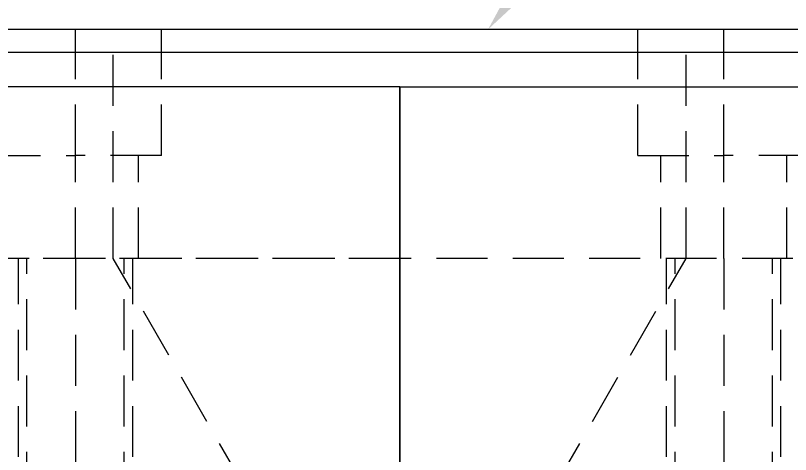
# Model space of a CAD drawing. Header units: millimetres. Extents: x -4200 to 3581, y -7493 to -4075.
# Drawn here: x -3360.7 to -3293, y -6873 to -6834.7 of the extents above; entities that cross this region are included whole.
import ezdxf
from ezdxf import colors
from ezdxf.entities.mleader import LeaderData, LeaderLine
from ezdxf.math import Vec2, Vec3

# ---------------------------------------------------------------- set-up
doc = ezdxf.new("R2010")
doc.units = ezdxf.units.MM
doc.header["$LTSCALE"] = 0.7
doc.linetypes.add('HIDDEN', pattern=[9.525, 6.35, -3.175])
doc.layers.add('txt', color=20, linetype='Continuous')
doc.styles.get("Standard").update_dxf_attribs({"font": 'arial.ttf'})

# ---------------------------------------------------------------- blocks, each defined once
blk = doc.blocks.new('A$C55b2053a')
at = {"color": 6, "linetype": 'Continuous', "lineweight": 0, "extrusion": (2.22045e-16, 1, -2.22045e-16)}
for p, q in [((3046.445, 39.961), (3046.445, 104.961)), ((3049.445, -15.039), (3049.445, 94.961)), ((3051.445, -13.039), (3051.445, 92.961)), ((3046.445, 39.961), (2716.445, 39.961)), ((2716.445, 39.961), (3046.445, 39.961)), ((3046.445, 39.961), (3046.445, -25.039))]:
    blk.add_line(p, q, dxfattribs=at)
at = {"color": 3, "linetype": 'HIDDEN', "lineweight": 0, "extrusion": (2.22045e-16, 1, -2.22045e-16)}
for p, q in [((3031.445, 39.961), (3031.445, 80.961)), ((3031.445, -1.039), (3031.445, 80.961)), ((3040.445, 75.745), (3040.445, 68.245)), ((3007.445, 73.245), (3031.445, 73.245)), ((3003.445, 72.495), (3031.445, 72.495)), ((3031.445, 68.245), (3007.445, 68.245)), ((3031.445, 68.245), (3040.445, 68.245)), ((3040.445, 60.745), (3040.445, 68.245)), ((3040.445, 68.245), (3051.445, 68.245)), ((3011.445, 53.461), (3031.445, 64.961)), ((3031.445, 64.961), (3051.445, 64.961)), ((3003.445, 63.995), (3031.445, 63.995)), ((3007.445, 63.245), (3031.445, 63.245)), ((3031.445, 62.745), (3040.445, 62.745)), ((3040.445, 60.745), (3051.445, 60.745)), ((3011.445, 26.461), (3031.445, 14.961)), ((3040.445, 19.177), (3040.445, 11.677)), ((3040.445, 19.177), (3051.445, 19.177)), ((3031.445, 17.177), (3040.445, 17.177)), ((3007.445, 16.677), (3031.445, 16.677)), ((3003.445, 15.927), (3031.445, 15.927)), ((3031.445, 14.961), (3051.445, 14.961)), ((3031.445, 11.677), (3007.445, 11.677)), ((3031.445, 11.677), (3040.445, 11.677)), ((3040.445, 4.177), (3040.445, 11.677)), ((3040.445, 11.677), (3051.445, 11.677)), ((3003.445, 7.427), (3031.445, 7.427)), ((3007.445, 6.677), (3031.445, 6.677)), ((3031.445, 6.177), (3040.445, 6.177))]:
    blk.add_line(p, q, dxfattribs=at)

msp = doc.modelspace()

# ---------------------------------------------------------------- block references
at = {"layer": 'txt', "rotation": 90}
msp.add_blockref('A$C55b2053a', (-3287.174, -9887.373), dxfattribs=at)

# ---------------------------------------------------------------- leaders
at = {"layer": 'txt', "lineweight": 9}
ml = msp.add_multileader_mtext('Standard', dxfattribs=at)
ml.set_content('4. Locating Ring', color=256)
ml.set_leader_properties()
ml.build(insert=Vec2(0, 0))
ml.multileader.update_dxf_attribs({"arrow_head_size": 10})
ctx = ml.context
ctx.base_point, ctx.char_height, ctx.arrow_head_size, ctx.plane_origin = Vec3(-3283.507, -6799.928), 12, 10, Vec3(-3319.421, -6835.928)
notes = []
notes.append((ctx, [(0, (1, 1, 0), (-3291.507, -6799.928), (1, 0), 8, [(0, [(-3319.421, -6835.928)], 0, [])])]))
ctx.mtext.insert, ctx.mtext.flow_direction = Vec3(-3281.507, -6792.164), 5
for ctx, leaders in notes:
    for number, flags, end, landing, length, lines in leaders:
        leader = LeaderData()
        leader.index, (leader.has_last_leader_line, leader.has_dogleg_vector, leader.attachment_direction) = number, flags
        leader.last_leader_point, leader.dogleg_vector, leader.dogleg_length = Vec3(end), Vec3(landing), length
        for number, points, colour, breaks in lines:
            line = LeaderLine()
            line.index, line.vertices, line.color, line.breaks = number, Vec3.list(points), colors.encode_raw_color(colour), breaks
            leader.lines.append(line)
        ctx.leaders.append(leader)

doc.saveas('drawing.dxf')
